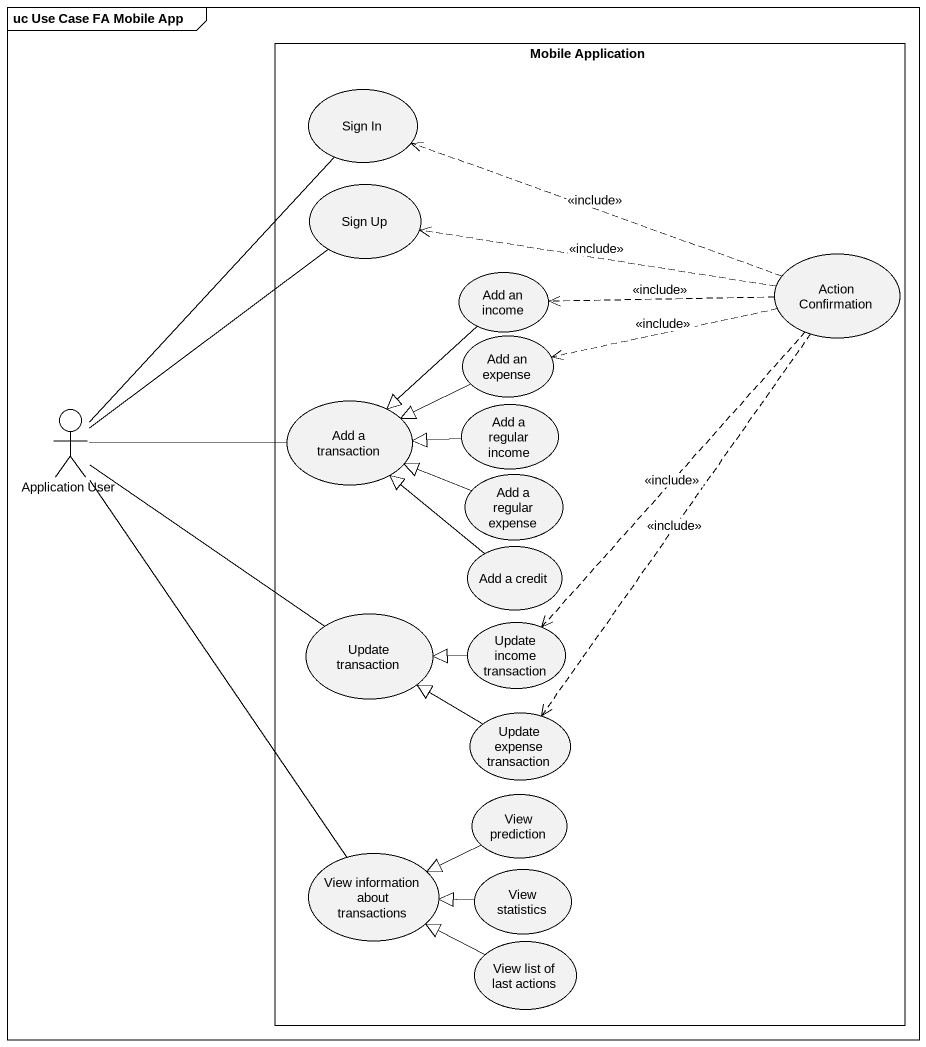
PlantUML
@startuml
mainframe uc Use Case FA Mobile App
rectangle "Mobile Application" as Mobile_Application {
  usecase "Sign In" as Sign_In
  usecase "Sign Up" as Sign_Up
  usecase "Add an income" as Add_an_income
  usecase "Action Confirmation" as Action_Confirmation
  usecase "Add an expense" as Add_an_expense
  usecase "Add a transaction" as Add_a_transaction
  usecase "Add a regular income" as Add_a_regular_income
  usecase "Add a regular expense" as Add_a_regular_expense
  usecase "Add a credit" as Add_a_credit
  usecase "Update transaction" as Update_transaction
  usecase "Update income transaction" as Update_income_transaction
  usecase "Update expense transaction" as Update_expense_transaction
  usecase "View prediction" as View_prediction
  usecase "View information about transactions" as View_information_about
  usecase "View statistics" as View_statistics
  usecase "View list of last actions" as View_list_of_last_actions
}
actor "Application User" as Application_User
Add_an_income --|> Add_a_transaction
Action_Confirmation .left.> Sign_In : <<include>>
Action_Confirmation .left.> Sign_Up : <<include>>
Action_Confirmation .left.> Add_an_income : <<include>>
Action_Confirmation .left.> Add_an_expense : <<include>>
Action_Confirmation ..> Update_income_transaction : <<include>>
Action_Confirmation ..> Update_expense_transaction : <<include>>
Add_an_expense -left-|> Add_a_transaction
Add_a_regular_income -left-|> Add_a_transaction
Application_User -up- Sign_In
Application_User -up- Sign_Up
Application_User -right- Add_a_transaction
Application_User -- Update_transaction
Application_User -- View_information_about
Add_a_regular_expense -left-|> Add_a_transaction
Add_a_credit -up-|> Add_a_transaction
Update_income_transaction -left-|> Update_transaction
Update_expense_transaction -left-|> Update_transaction
View_prediction -left-|> View_information_about
View_statistics -left-|> View_information_about
View_list_of_last_actions -left-|> View_information_about
@enduml
